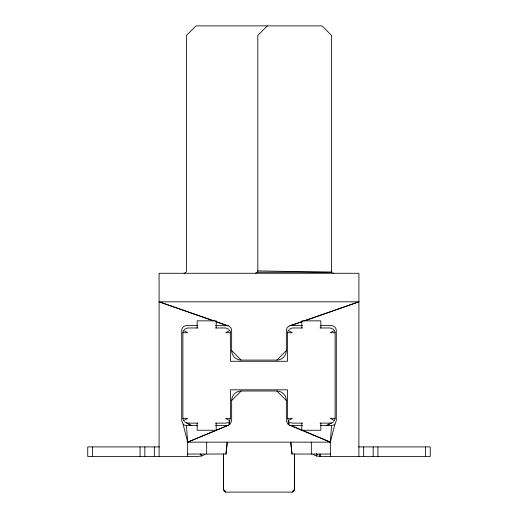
<?xml version="1.0" encoding="UTF-8"?>
<svg xmlns="http://www.w3.org/2000/svg" width="518" height="518" viewBox="0 0 518 518"><rect width="100%" height="100%" fill="white"/><g stroke="black" fill="none" stroke-linecap="round" stroke-linejoin="round"><path stroke-width="0.78" d="M223.634 489.724L225.829 492.1L223.614 489.724L223.614 454.04M294.386 489.724L292.171 492.1L294.366 489.724L294.386 454.04M294.567 454.04L294.567 489.724L292.23 492.1L225.77 492.1L223.433 489.724L223.433 454.04M358.521 446.904L430.257 446.904L430.257 456.423L320.13 456.423L316.433 455.937L316.472 453.651M320.228 325.602C324.961 326.314 335.528 322.669 336.305 330.354L336.305 420.745L334.913 424.106A4.759 4.759 0 0 1 331.546 425.498L330.354 442.152L330.354 456.423M187.322 454.04L225.997 454.04L227.117 442.223M228.691 425.666L229.066 421.73L230.458 418.363L230.458 389.821L287.542 389.821L287.542 418.363L288.934 421.73L289.309 425.666M225.997 454.04L227.363 442.152M229.364 424.708L229.817 420.745L225.699 418.363L230.458 418.363M182.886 332.737L183.521 330.354L187.645 332.737L182.886 332.737L182.886 418.363L183.521 420.745L187.645 418.363L182.886 418.363M287.542 332.737L288.183 330.354L292.301 332.737L287.542 332.737L287.542 361.279L230.458 361.279L230.296 331.507L229.817 330.354L225.699 332.737L230.458 332.737M335.114 418.363L334.479 420.745L330.354 418.363L335.114 418.363L335.114 332.737L334.479 330.354L330.354 332.737L335.114 332.737M334.913 424.106L330.354 442.152L187.645 442.152L183.087 424.106L181.695 420.745L181.695 330.354C182.472 322.669 193.039 326.314 197.772 325.602M312.995 454.513L316.433 455.937L316.848 454.403M255.432 273.271L257.407 272.215L257.809 270.895L257.809 35.412L267.327 25.9M316.433 455.937L317.171 454.603M230.251 424.106L231.65 420.745L231.65 400.524A9.512 9.512 0 0 1 241.161 391.012L276.839 391.012A9.512 9.512 0 0 1 286.35 400.524L286.35 420.745L287.749 424.106M231.65 400.524L241.161 391.012M215.987 321.548L229.267 326.236L231.009 327.978L231.65 330.354L231.65 350.576A9.512 9.512 0 0 0 241.161 360.088L276.839 360.088L286.35 350.576L286.35 330.354L286.991 327.978L288.733 326.236L302.013 321.548M184.279 329.37L187.645 327.978L197.947 327.978M288.934 329.37L292.301 327.978L302.609 327.978M333.721 421.73L327.538 425.369M326.282 425.673L330.354 423.122L331.591 422.96M183.087 424.106A4.759 4.759 0 0 0 186.454 425.498L187.645 442.152L228.121 425.336L187.645 442.152L187.645 456.423M228.075 422.487L225.699 423.122L215.391 423.122M159.479 446.904L87.743 446.904L87.743 456.423L197.87 456.423L201.567 455.937L205.005 454.513M289.879 325.764L302.538 321.594M304.824 320.791L358.903 301.813L159.097 301.813L213.176 320.791M303.535 321.024L358.903 301.813M184.078 273.271L186.053 272.215L186.454 270.895L186.454 35.412L195.966 25.9L322.034 25.9L331.546 35.412L331.559 271.128M257.407 272.215L331.947 272.215L331.546 270.895M215.566 325.602L228.121 325.764M291.11 325.602L302.434 325.602M215.391 327.978L225.699 327.978L229.066 329.37M320.053 327.978L330.354 327.978L333.721 329.37M287.542 418.363L292.301 418.363L288.183 420.745L288.636 424.708M184.279 421.73L187.645 423.122L197.947 423.122M302.609 423.122L292.301 423.122L289.925 422.487M320.053 423.122L330.354 423.122M186.454 425.498L197.772 425.498M215.566 425.498L226.89 425.498M291.11 425.498L330.354 442.152L289.879 425.336L302.434 425.498M320.228 425.498L331.546 425.498M290.637 442.152L292.003 454.04L330.678 454.04M257.809 270.895L331.947 272.215M333.016 273.09L333.922 273.271M159.097 301.813L214.465 321.024M215.462 321.594L226.89 325.602M186.409 422.96L190.462 425.369M187.645 423.122L191.718 425.673M276.839 391.012L286.35 400.524M231.65 350.576L241.161 360.088M200.46 453.943L201.567 455.937L201.541 454.415M201.152 454.403L201.567 455.937M319.574 454.208L320.13 456.423L320.13 454.04M290.883 442.223L292.003 454.04M425.498 446.904L425.498 456.423M377.926 446.904L377.926 456.423M373.174 446.904L373.174 456.423M363.655 446.904L363.655 456.423M358.903 456.423L358.903 273.271L159.097 273.271L159.097 456.423M320.843 327.978L320.843 320.843L301.813 320.843L301.813 327.978M320.843 423.122L320.843 430.257L301.813 430.257L301.813 423.122M311.331 442.152L311.331 454.04M216.187 327.978L216.187 320.843L197.157 320.843L197.157 327.978M216.187 423.122L216.187 430.257L197.157 430.257L197.157 423.122M206.669 442.152L206.669 454.04M154.345 446.904L154.345 456.423M144.826 446.904L144.826 456.423M140.074 446.904L140.074 456.423M92.502 446.904L92.502 456.423M286.35 350.576A9.512 9.512 0 0 1 276.839 360.088"/></g></svg>
